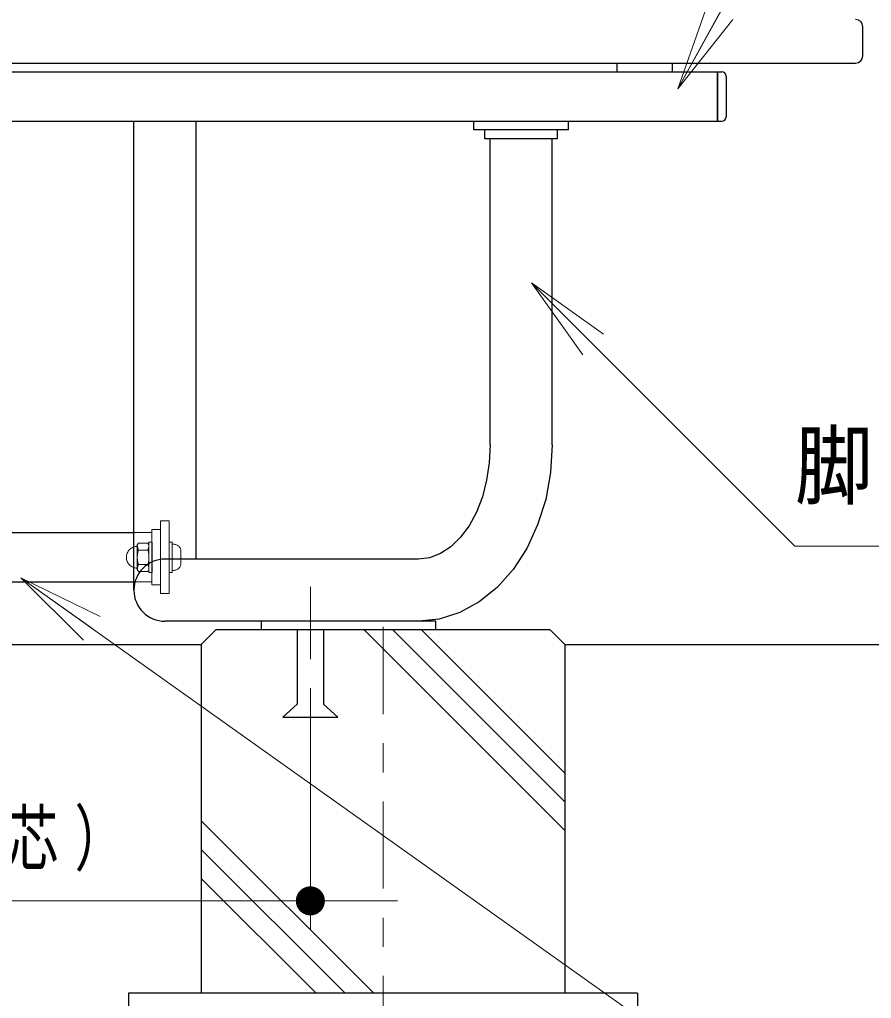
# Model space of a CAD drawing. Units: millimetres on the paper, scale 1:20. Extents: x -365 to 0, y -5 to 257.
# Drawn here: x -284.81 to -255.52, y 62.6 to 96.28 of the extents above; entities that cross this region are included whole.
import ezdxf

# ---------------------------------------------------------------- set-up
doc = ezdxf.new("R2010")
doc.units = ezdxf.units.MM
doc.linetypes.add('USER1', pattern=[4.5, 2.5, -2])
doc.linetypes.add('USER2', pattern=[6, 3, -1, 1, -1])
doc.layers.add('1_20', color=7, linetype='Continuous', lineweight=25)
doc.styles.add('ＭＳ ゴシック', font='')
doc.styles.get('ＭＳ ゴシック').set_extended_font_data('MS Gothic')

# ---------------------------------------------------------------- blocks, each defined once
blk = doc.blocks.new('filled_dot')
at = {"color": 0, "linetype": 'Continuous', "lineweight": -2, "const_width": 1.25}
blk.add_lwpolyline([(-0.625, 0, 1), (0.625, 0, 1)], format="xyb", close=True, dxfattribs=at)

msp = doc.modelspace()

# ---------------------------------------------------------------- linework, layer by layer
at = {"layer": '1_20', "lineweight": 13}
for p, q in [((-262.178, 93.89), (-248.337, 118.928)), ((-262.178, 93.89), (-261.164, 96.758)), ((-262.178, 93.89), (-260.726, 96.516)), ((-260.289, 96.274), (-262.178, 93.89)), ((-265.443, 84.747), (-267.21, 87.222)), ((-267.21, 87.222), (-264.735, 85.454)), ((-267.21, 87.222), (-265.089, 85.1)), ((-282.615, 74.927), (-284.769, 77.074)), ((-284.769, 77.074), (-282.035, 75.742)), ((-284.769, 77.074), (-282.325, 75.335)), ((-266.061, 68.374), (-272.965, 75.278)), ((-266.061, 69.364), (-271.975, 75.278)), ((-266.061, 70.354), (-270.985, 75.278)), ((-274.811, 73.269), (-274.811, 64.957)), ((-272.628, 62.778), (-278.561, 68.711)), ((-273.618, 62.778), (-278.561, 67.721)), ((-274.607, 62.778), (-278.561, 66.732)), ((-271.811, 65.957), (-314.811, 65.957))]:
    msp.add_line(p, q, dxfattribs=at)
at = {"layer": '1_20', "color": 70}
for p, q in [((-255.811, 95.028), (-255.811, 96.028)), ((-330.561, 94.778), (-256.061, 94.778))]:
    msp.add_line(p, q, dxfattribs=at)
at = {"layer": '1_20', "color": 4}
for p, q in [((-264.261, 94.778), (-262.361, 94.778)), ((-264.261, 94.478), (-264.261, 94.778)), ((-262.361, 94.478), (-262.361, 94.778)), ((-325.811, 94.478), (-260.811, 94.478)), ((-260.811, 92.778), (-260.811, 94.478)), ((-325.811, 92.778), (-260.811, 92.778)), ((-269.186, 92.478), (-269.186, 92.778)), ((-265.936, 92.478), (-265.936, 92.778)), ((-265.936, 92.478), (-269.186, 92.478))]:
    msp.add_line(p, q, dxfattribs=at)
at = {"layer": '1_20', "color": 21}
for p, q in [((-260.811, 94.481), (-260.811, 92.776)), ((-260.811, 94.481), (-260.661, 94.481)), ((-260.511, 94.331), (-260.511, 92.926)), ((-260.811, 92.776), (-260.661, 92.776))]:
    msp.add_line(p, q, dxfattribs=at)
at = {"layer": '1_20', "color": 2}
for p, q in [((-280.878, 76.646), (-280.878, 92.778)), ((-278.743, 77.713), (-278.743, 92.778)), ((-268.811, 92.178), (-268.811, 92.478)), ((-266.311, 92.478), (-268.811, 92.478)), ((-266.311, 92.178), (-266.311, 92.478)), ((-266.311, 92.178), (-268.811, 92.178)), ((-268.628, 81.646), (-268.628, 92.178)), ((-266.493, 81.646), (-266.493, 92.178)), ((-271.096, 77.713), (-279.811, 77.713)), ((-270.496, 75.578), (-279.811, 75.578)), ((-276.496, 75.278), (-276.496, 75.578)), ((-270.496, 75.278), (-270.496, 75.578)), ((-270.496, 75.278), (-276.496, 75.278))]:
    msp.add_line(p, q, dxfattribs=at)
at = {"layer": '1_20', "color": 2, "linetype": 'USER1', "lineweight": 13}
for p, q in [((-279.961, 76.528), (-279.961, 79.028)), ((-279.661, 79.028), (-279.961, 79.028)), ((-279.661, 76.528), (-279.961, 76.528))]:
    msp.add_line(p, q, dxfattribs=at)
at = {"layer": '1_20', "linetype": 'USER1', "lineweight": 13}
for p, q in [((-279.661, 79.028), (-279.661, 76.528)), ((-280.878, 78.628), (-280.261, 78.628)), ((-279.961, 78.728), (-280.261, 78.728)), ((-280.261, 76.828), (-280.261, 78.728)), ((-280.761, 78.203), (-280.723, 78.268)), ((-280.761, 77.354), (-280.761, 78.203)), ((-280.399, 78.268), (-280.723, 78.268)), ((-280.361, 78.203), (-280.399, 78.268)), ((-280.261, 78.303), (-280.361, 78.303)), ((-280.361, 78.303), (-280.361, 77.253)), ((-280.361, 77.354), (-280.361, 78.203)), ((-279.561, 78.303), (-279.661, 78.303)), ((-279.561, 78.303), (-279.561, 77.253)), ((-279.561, 77.328), (-279.561, 78.228)), ((-279.561, 78.228), (-279.511, 78.228)), ((-280.723, 78.023), (-280.399, 78.023)), ((-279.261, 77.578), (-279.261, 77.978)), ((-280.723, 77.533), (-280.399, 77.533)), ((-280.761, 77.354), (-280.723, 77.288)), ((-280.399, 77.288), (-280.723, 77.288)), ((-280.361, 77.354), (-280.399, 77.288)), ((-280.361, 77.253), (-280.261, 77.253)), ((-279.661, 77.253), (-279.561, 77.253)), ((-279.561, 77.328), (-279.511, 77.328)), ((-280.878, 76.928), (-280.261, 76.928)), ((-279.961, 76.828), (-280.261, 76.828))]:
    msp.add_line(p, q, dxfattribs=at)
at = {"layer": '1_20'}
for p, q in [((-293.311, 78.628), (-280.878, 78.628)), ((-280.261, 78.303), (-280.261, 77.253)), ((-305.743, 76.928), (-280.878, 76.928)), ((-278.061, 75.278), (-278.561, 74.778)), ((-266.561, 75.278), (-278.061, 75.278)), ((-275.261, 75.278), (-275.261, 72.728)), ((-274.361, 75.278), (-274.361, 72.728)), ((-266.561, 75.278), (-266.061, 74.778)), ((-308.061, 74.778), (-278.561, 74.778)), ((-278.561, 74.778), (-278.561, 62.778)), ((-266.061, 74.778), (-248.748, 74.778)), ((-266.061, 74.778), (-266.061, 62.778)), ((-275.761, 72.278), (-275.261, 72.728)), ((-274.361, 72.728), (-273.861, 72.278)), ((-275.761, 72.278), (-273.861, 72.278)), ((-263.561, 62.778), (-281.061, 62.778)), ((-281.061, 62.778), (-281.061, 56.278)), ((-263.561, 62.778), (-263.561, 56.278))]:
    msp.add_line(p, q, dxfattribs=at)
at = {"layer": '1_20', "color": 2, "linetype": 'USER2', "lineweight": 13}
msp.add_line((-274.811, 74.269), (-274.811, 76.757), dxfattribs=at)
at = {"layer": '1_20', "linetype": 'USER2', "lineweight": 13}
msp.add_line((-272.311, 54.379), (-272.311, 76.006), dxfattribs=at)
at = {"layer": '1_20', "lineweight": 13}
for points in [[(-267.21, 87.222), (-258.151, 78.163), (-222.151, 78.163)], [(-284.769, 77.074), (-257.775, 57.864), (-233.775, 57.864)]]:
    msp.add_lwpolyline(points, dxfattribs=at)
at = {"layer": '1_20', "color": 2}
for points in [[(-268.628, 81.646), (-268.659, 81.031), (-268.749, 80.431), (-268.897, 79.861), (-269.1, 79.334), (-269.351, 78.865), (-269.646, 78.464), (-269.976, 78.142), (-270.334, 77.906), (-270.71, 77.762), (-271.096, 77.713)], [(-266.493, 81.646), (-266.55, 80.697), (-266.718, 79.771), (-266.995, 78.891), (-267.372, 78.079), (-267.841, 77.355), (-268.391, 76.737), (-269.006, 76.24), (-269.674, 75.875), (-270.376, 75.653), (-271.096, 75.578)]]:
    msp.add_lwpolyline(points, dxfattribs=at)
at = {"layer": '1_20', "color": 70}
for centre, start, end in [((-256.061, 96.028), 0, 90), ((-256.061, 95.028), 270, 0)]:
    msp.add_arc(centre, 0.25, start, end, dxfattribs=at)
at = {"layer": '1_20', "color": 21}
for centre, start, end in [((-260.661, 94.331), 0, 90), ((-260.661, 92.926), 270, 0)]:
    msp.add_arc(centre, 0.15, start, end, dxfattribs=at)
at = {"layer": '1_20', "linetype": 'USER1', "lineweight": 13}
for centre, radius, start, end in [((-280.761, 77.778), 0.375, 90, 270), ((-280.317, 78.203), 0.443, 180, 203.865), ((-280.804, 78.203), 0.443, 336.1349, 360), ((-279.511, 77.978), 0.25, 0, 90), ((-279.95, 77.778), 0.811, 162.4119, 197.5881), ((-281.171, 77.778), 0.811, 342.4119, 17.5881), ((-280.317, 77.354), 0.443, 156.1349, 180), ((-280.804, 77.354), 0.443, 360, 23.8651), ((-279.511, 77.578), 0.25, 270, 0)]:
    msp.add_arc(centre, radius, start, end, dxfattribs=at)
at = {"layer": '1_20', "color": 2}
msp.add_arc((-279.811, 76.646), 1.067, 90, 270, dxfattribs=at)

# ---------------------------------------------------------------- block references
at = {"layer": '1_20', "lineweight": 13, "xscale": 0.4, "yscale": 0.4}
msp.add_blockref('filled_dot', (-274.811, 65.957), dxfattribs=at)

# ---------------------------------------------------------------- texts
at = {"layer": '1_20', "style": 'ＭＳ ゴシック'}
for s, insert, char_height, attachment_point in [('\\T1.5;\\W0.9;脚フレーム：32ASGP', (-258.151, 80.813), 2.199, 4), ('\\T1.32;\\W0.7;740（アンカー芯～芯）', (-292.733, 66.957), 1.833, 8)]:
    msp.add_mtext(s, dxfattribs=dict(at, insert=insert, char_height=char_height, attachment_point=attachment_point))

doc.saveas('drawing.dxf')
